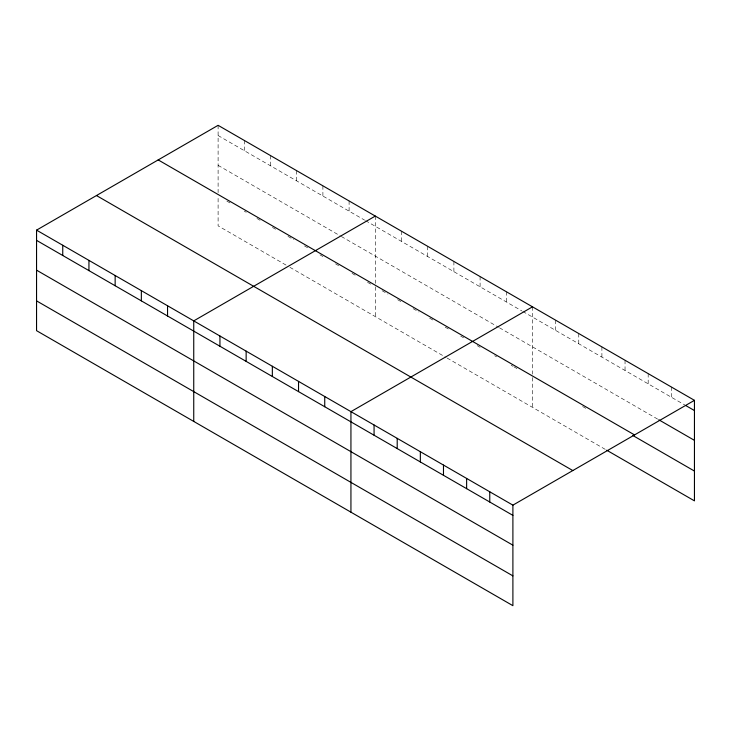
<?xml version="1.0" encoding="UTF-8"?>
<svg xmlns="http://www.w3.org/2000/svg" width="731" height="731" viewBox="0 0 731 731"><rect width="100%" height="100%" fill="white"/><g stroke="black" fill="none" stroke-linecap="round" stroke-linejoin="round"><path stroke-width="0.55" stroke-dasharray="3.65 2.74" d="M218.103 135.537L364.623 220.132M365.601 220.689L521.815 310.885M522.793 311.452L684.81 404.992M218.103 165.343L340.372 235.93M341.34 236.488L498.533 327.241M499.501 327.808L657.818 419.21M226.838 201.089L230.722 203.328M244.309 211.177L246.246 212.292M256.919 218.459L260.803 220.698M272.444 227.423L276.327 229.662M287.968 236.378L293.789 239.741M304.462 245.908L308.345 248.147M319.986 254.872L322.901 256.554M335.52 263.836L340.372 266.632M352.013 273.357L355.896 275.596M367.538 282.321L371.421 284.56M382.094 290.719L387.914 294.081M397.618 299.683L401.502 301.93M413.143 308.646L418.964 312.009M429.636 318.177L433.52 320.416M445.161 327.141L449.044 329.379M460.685 336.105L463.6 337.777M477.188 345.626L480.093 347.307M494.649 355.705L496.587 356.829M511.143 365.235L513.089 366.35M514.057 366.916L516.963 368.588M582.625 406.5L586.481 408.72M286.031 265.061L218.103 225.852L218.103 196.045M289.915 267.308L446.129 357.496M447.107 358.062L605.761 449.656M671.314 386.973L671.314 397.198M648.178 373.614L648.178 383.839M625.042 360.255L625.042 370.48M601.905 346.896L601.905 357.121M578.769 333.546L578.769 343.762M555.633 320.187L555.633 330.412M532.497 306.828L532.497 374.144M532.497 377.552L532.497 407.359M506.291 291.696L506.291 301.921M480.093 276.574L480.093 286.799M453.896 261.451L453.896 271.676M427.699 246.32L427.699 256.544M401.502 231.197L401.502 241.422M375.295 216.074L375.295 283.39M375.295 286.799L375.295 316.605M349.098 200.943L349.098 211.168M322.901 185.82L322.901 196.045M296.704 170.698L296.704 180.922M270.507 155.566L270.507 165.791M244.309 140.443L244.309 150.668M218.103 125.321L218.103 192.637"/><path stroke-width="1.1" d="M36.55 230.137L512.897 505.148L512.897 605.679L36.55 330.668L36.55 230.137L218.103 125.321L694.45 400.332L694.45 500.863L606.721 450.214M375.295 216.074L193.742 320.891L193.742 421.421M532.497 306.828L350.935 411.644L350.935 512.175M512.897 505.148L694.45 400.332M685.769 405.55L694.45 410.557M658.777 419.768L694.45 440.354M158.188 159.906L634.535 434.918M632.754 435.438L694.45 471.066M96.465 195.542L572.812 470.563M36.55 240.362L512.897 515.373M36.55 270.159L512.897 545.18M36.55 300.87L512.897 575.882M489.761 491.789L489.761 502.014M466.625 478.44L466.625 488.664M443.479 465.08L443.479 475.305M420.343 451.721L420.343 461.946M397.207 438.362L397.207 448.587M374.071 425.003L374.071 435.228M324.738 396.522L324.738 406.747M298.54 381.399L298.54 391.615M272.343 366.268L272.343 376.492M246.146 351.145L246.146 361.37M219.94 336.013L219.94 346.238M167.545 305.768L167.545 315.993M141.348 290.636L141.348 300.861M115.151 275.514L115.151 285.739M88.944 260.391L88.944 270.616M62.747 245.26L62.747 255.484"/></g></svg>
